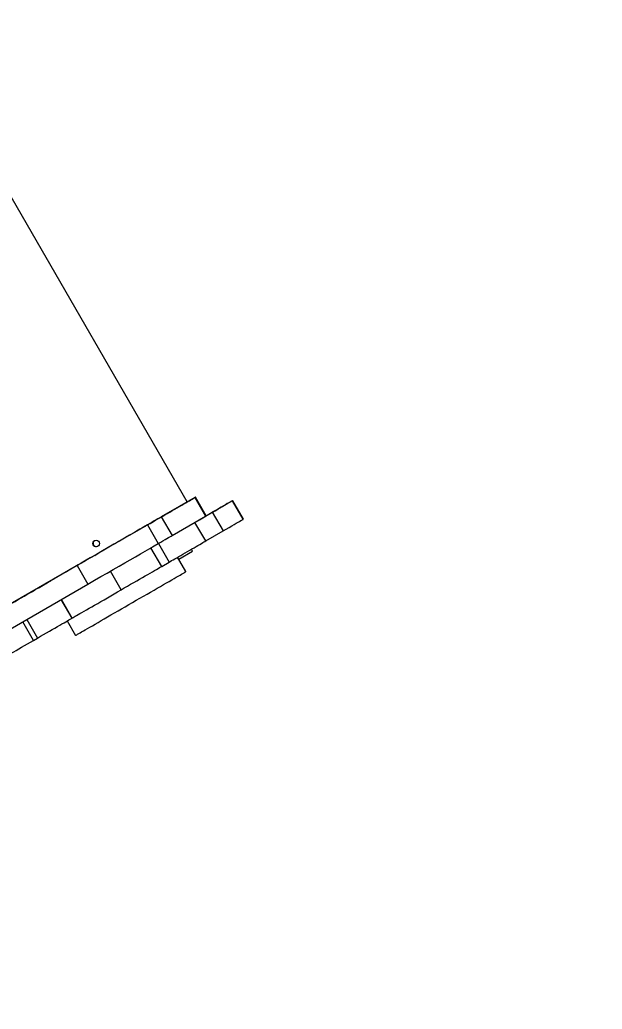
# Model space of a CAD drawing. Header units: millimetres. Extents: x -12977 to 11786, y -11805 to 10558.
# Drawn here: x 5408 to 6140, y 3033 to 4275 of the extents above; entities that cross this region are included whole.
import ezdxf

# ---------------------------------------------------------------- set-up
doc = ezdxf.new("R2010")
doc.units = ezdxf.units.MM
for name, color, linetype in [('DIKOM_ОБЪЕКТ', 7, 'Continuous'), ('DIKOM_РАЗМЕР_ЗОНА', 7, 'Continuous'), ('DIKOM_РАЗМЕР_ОБЪЕКТА', 7, 'Continuous')]:
    doc.layers.add(name, color=color, linetype=linetype)
doc.styles.add('style1', font='arial.ttf', dxfattribs={"width": 0.8})
doc.dimstyles.new('1-50', dxfattribs={"dimtxt": 300, "dimasz": 200, "dimexe": 100, "dimexo": 0, "dimgap": 100, "dimtad": 1, "dimtxsty": 'style1', "dimcen": 200, "dimclrd": 7, "dimclre": 7, "dimclrt": 7, "dimadec": 1, "dimazin": 2, "dimtfac": 1, "dimtmove": 0, "dimatfit": 2, "dimfxl": 0, "dimlwd": 25, "dimlwe": 18, "dimarcsym": 0})

# ---------------------------------------------------------------- blocks, each defined once
blk = doc.blocks.new('*D10')
at = {"layer": 'Defpoints', "color": 0, "transparency": 16777216}
for p in [(4270.3, 8458.2), (2861.7, -8997.1), (10043.4, -8997.1)]:
    blk.add_point(p, dxfattribs=at)
at = {"layer": 'DIKOM_РАЗМЕР_ОБЪЕКТА', "color": 7, "lineweight": 18, "transparency": 16777216}
for p, q in [((4270.3, 8458.2), (10143.4, 8458.2)), ((2861.7, -8997.1), (10143.4, -8997.1))]:
    blk.add_line(p, q, dxfattribs=at)
at = {"layer": 'DIKOM_РАЗМЕР_ОБЪЕКТА', "color": 7, "lineweight": 25, "transparency": 16777216}
blk.add_line((10043.4, 8258.2), (10043.4, -8797.1), dxfattribs=at)
at = {"layer": 'DIKOM_РАЗМЕР_ОБЪЕКТА', "color": 7, "transparency": 16777216}
for points in [[(10010, 8258.2), (10076.7, 8258.2), (10043.4, 8458.2)], [(10010, -8797.1), (10076.7, -8797.1), (10043.4, -8997.1)]]:
    blk.add_solid(points, dxfattribs=at)
at = {"layer": 'DIKOM_РАЗМЕР_ОБЪЕКТА', "color": 7, "transparency": 16777216, "insert": (9790.2, -3229.2), "char_height": 300, "attachment_point": 5, "rotation": 90, "style": 'style1'}
blk.add_mtext('17450', dxfattribs=at)
blk = doc.blocks.new('*D11')
at = {"layer": 'Defpoints', "color": 0, "transparency": 16777216}
for p in [(4304.4, 10557.6), (2504.1, -11339.7), (11686.1, -11339.7)]:
    blk.add_point(p, dxfattribs=at)
at = {"layer": 'DIKOM_РАЗМЕР_ЗОНА', "color": 7, "lineweight": 18, "transparency": 16777216}
for p, q in [((4304.4, 10557.6), (11786.1, 10557.6)), ((2504.1, -11339.7), (11786.1, -11339.7))]:
    blk.add_line(p, q, dxfattribs=at)
at = {"layer": 'DIKOM_РАЗМЕР_ЗОНА', "color": 7, "lineweight": 25, "transparency": 16777216}
blk.add_line((11686.1, 10357.6), (11686.1, -11139.7), dxfattribs=at)
at = {"layer": 'DIKOM_РАЗМЕР_ЗОНА', "color": 7, "transparency": 16777216}
for points in [[(11652.7, 10357.6), (11719.4, 10357.6), (11686.1, 10557.6)], [(11652.7, -11139.7), (11719.4, -11139.7), (11686.1, -11339.7)]]:
    blk.add_solid(points, dxfattribs=at)
at = {"layer": 'DIKOM_РАЗМЕР_ЗОНА', "color": 7, "transparency": 16777216, "insert": (11432.9, -3192), "char_height": 300, "attachment_point": 5, "rotation": 90, "style": 'style1'}
blk.add_mtext('21900', dxfattribs=at)

msp = doc.modelspace()

# ---------------------------------------------------------------- linework, layer by layer
at = {"layer": 'DIKOM_ОБЪЕКТ', "color": 7, "linetype": 'Continuous', "lineweight": 15}
for p, q in [((5618.621, 3669.683), (5322.621, 4182.37)), ((5618.622, 3669.683), (5322.622, 4182.371)), ((5628.347, 3675.298), (5586.188, 3650.957)), ((5628.347, 3675.298), (5641.847, 3651.915)), ((5642.408, 3652.239), (5628.908, 3675.622)), ((5675.42, 3671.299), (5675.428, 3671.304)), ((5688.92, 3647.917), (5675.42, 3671.299)), ((5675.428, 3671.304), (5688.928, 3647.921)), ((5634.143, 3647.467), (5650.185, 3656.729)), ((5650.185, 3656.729), (5663.685, 3633.346)), ((5568.753, 3640.891), (5582.253, 3617.508)), ((5586.188, 3650.957), (5599.689, 3627.575)), ((5599.689, 3627.575), (5641.847, 3651.915)), ((5641.865, 3620.749), (5628.365, 3644.131)), ((5688.92, 3647.917), (5688.928, 3647.921)), ((5564.903, 3638.669), (5564.915, 3638.676)), ((5641.865, 3620.749), (5663.685, 3633.346)), ((5582.522, 3617.663), (5596.022, 3594.281)), ((5502.546, 3602.666), (5507.742, 3605.666)), ((5586.681, 3588.889), (5573.182, 3612.271)), ((5608.143, 3597.817), (5625.508, 3607.843)), ((5625.508, 3607.843), (5624.009, 3610.44)), ((5625.509, 3607.843), (5624.009, 3610.44)), ((5625.509, 3607.843), (5625.508, 3607.843)), ((5480.524, 3589.952), (4875.964, 3240.908)), ((5480.524, 3589.952), (5494.024, 3566.569)), ((5586.681, 3588.889), (5596.022, 3594.281)), ((5617.144, 3582.227), (5606.644, 3600.414)), ((5535.665, 3559.434), (5522.166, 3582.817)), ((4889.464, 3217.525), (5494.024, 3566.569)), ((5445.392, 3569.669), (5445.392, 3569.669)), ((5474.119, 3523.9), (5460.619, 3547.283)), ((5474.13, 3523.907), (5460.63, 3547.289)), ((5425.618, 3495.898), (5412.118, 3519.281)), ((5417.315, 3522.281), (5430.814, 3498.898)), ((5468.08, 3520.413), (5478.579, 3502.227)), ((5474.119, 3523.9), (5474.13, 3523.907)), ((5425.618, 3495.898), (5430.814, 3498.898))]:
    msp.add_line(p, q, dxfattribs=at)
at = {"layer": 'DIKOM_ОБЪЕКТ', "color": 7, "linetype": 'Continuous', "lineweight": 15, "flags": 128}
for points in [[(5564.915, 3638.676), (5565.054, 3638.756), (5565.499, 3639.013), (5566.245, 3639.444), (5567.287, 3640.045), (5568.613, 3640.811), (5570.211, 3641.733), (5572.065, 3642.804), (5574.158, 3644.012), (5576.47, 3645.347), (5578.978, 3646.795), (5581.658, 3648.342), (5584.485, 3649.974), (5587.431, 3651.675), (5590.469, 3653.429), (5593.568, 3655.219), (5596.699, 3657.026), (5599.833, 3658.835), (5602.938, 3660.628), (5605.985, 3662.388), (5608.946, 3664.097), (5611.79, 3665.739), (5614.492, 3667.299), (5617.025, 3668.761), (5619.364, 3670.112), (5621.488, 3671.338), (5623.376, 3672.428), (5625.009, 3673.371), (5626.373, 3674.158), (5627.453, 3674.782), (5628.24, 3675.237), (5628.726, 3675.517), (5628.907, 3675.621), (5628.78, 3675.548), (5628.347, 3675.298)], [(5642.408, 3652.24), (5646.258, 3654.463), (5650.067, 3656.662), (5653.652, 3658.732), (5657.001, 3660.665), (5660.101, 3662.455), (5662.941, 3664.095), (5665.511, 3665.578), (5667.801, 3666.9), (5669.802, 3668.056), (5671.508, 3669.041), (5672.913, 3669.852), (5674.01, 3670.485), (5674.797, 3670.94), (5675.27, 3671.213), (5675.428, 3671.304)], [(5675.42, 3671.299), (5675.242, 3671.196), (5674.709, 3670.889), (5673.823, 3670.377), (5672.583, 3669.661), (5670.992, 3668.742), (5669.05, 3667.622), (5666.761, 3666.3), (5664.125, 3664.778), (5661.147, 3663.058), (5657.828, 3661.142), (5654.173, 3659.032), (5650.185, 3656.729)], [(5594.588, 3655.807), (5594.434, 3655.718), (5593.986, 3655.46), (5593.283, 3655.054), (5592.389, 3654.538), (5591.382, 3653.957), (5590.353, 3653.362), (5589.392, 3652.807), (5588.584, 3652.341), (5588.003, 3652.005), (5587.698, 3651.83), (5587.698, 3651.83), (5588.003, 3652.005), (5588.585, 3652.341), (5589.392, 3652.807), (5590.353, 3653.362), (5591.383, 3653.957), (5592.39, 3654.538), (5593.284, 3655.054), (5593.986, 3655.46), (5594.434, 3655.718), (5594.588, 3655.807)], [(5600.375, 3659.149), (5600.221, 3659.06), (5599.773, 3658.801), (5599.071, 3658.396), (5598.177, 3657.879), (5597.17, 3657.298), (5596.14, 3656.703), (5595.179, 3656.149), (5594.372, 3655.682), (5593.79, 3655.347), (5593.486, 3655.171), (5593.486, 3655.171), (5593.79, 3655.347), (5594.372, 3655.683), (5595.179, 3656.149), (5596.141, 3656.704), (5597.17, 3657.298), (5598.177, 3657.88), (5599.071, 3658.396), (5599.774, 3658.801), (5600.221, 3659.06), (5600.375, 3659.149)], [(5641.847, 3651.915), (5642.28, 3652.165), (5642.408, 3652.239)], [(5568.753, 3640.891), (5563.607, 3637.92), (5558.166, 3634.778), (5552.434, 3631.469), (5546.418, 3627.996), (5540.123, 3624.361), (5533.556, 3620.57), (5526.722, 3616.624), (5519.629, 3612.529), (5512.284, 3608.288), (5504.693, 3603.906), (5496.864, 3599.386), (5488.805, 3594.733), (5480.524, 3589.952)], [(5586.188, 3650.957), (5584.962, 3650.249), (5583.458, 3649.381), (5581.677, 3648.353), (5579.624, 3647.167), (5577.3, 3645.826), (5574.711, 3644.331), (5571.861, 3642.685), (5568.753, 3640.891)], [(5663.685, 3633.346), (5667.673, 3635.649), (5671.328, 3637.76), (5674.647, 3639.676), (5677.625, 3641.395), (5680.261, 3642.917), (5682.55, 3644.239), (5684.492, 3645.36), (5686.083, 3646.279), (5687.323, 3646.994), (5688.209, 3647.506), (5688.742, 3647.814), (5688.92, 3647.917)], [(5564.903, 3638.669), (5564.743, 3638.576), (5564.264, 3638.3), (5563.469, 3637.841), (5562.363, 3637.202), (5560.951, 3636.386), (5559.241, 3635.4), (5557.244, 3634.246), (5554.969, 3632.933), (5552.431, 3631.468), (5549.642, 3629.858), (5546.62, 3628.113), (5543.38, 3626.242), (5539.94, 3624.256), (5536.321, 3622.166), (5532.542, 3619.985), (5528.624, 3617.723), (5524.589, 3615.393), (5520.461, 3613.01), (5516.261, 3610.585), (5512.013, 3608.132), (5507.742, 3605.666)], [(5582.253, 3617.508), (5585.361, 3619.302), (5588.211, 3620.948), (5590.8, 3622.443), (5593.124, 3623.784), (5595.177, 3624.97), (5596.958, 3625.998), (5598.462, 3626.867), (5599.689, 3627.575)], [(5494.024, 3566.569), (5502.305, 3571.35), (5510.364, 3576.003), (5518.193, 3580.523), (5525.784, 3584.905), (5533.129, 3589.146), (5540.222, 3593.242), (5547.055, 3597.187), (5553.623, 3600.978), (5559.918, 3604.613), (5565.934, 3608.086), (5571.666, 3611.395), (5577.107, 3614.537), (5582.253, 3617.508)], [(5596.022, 3594.281), (5597.42, 3595.089), (5599.09, 3596.053), (5601.009, 3597.16), (5603.152, 3598.398), (5605.491, 3599.748), (5607.995, 3601.194), (5610.632, 3602.717), (5613.367, 3604.296), (5616.165, 3605.911), (5618.988, 3607.541), (5621.8, 3609.164), (5624.563, 3610.76), (5627.243, 3612.307), (5629.803, 3613.785), (5632.21, 3615.174), (5634.432, 3616.457), (5636.441, 3617.617), (5638.21, 3618.639), (5639.717, 3619.508), (5640.94, 3620.215), (5641.865, 3620.749)], [(5502.546, 3602.666), (5498.274, 3600.2), (5494.027, 3597.748), (5489.827, 3595.323), (5485.698, 3592.939), (5481.664, 3590.61), (5477.746, 3588.348), (5473.967, 3586.167), (5470.348, 3584.077), (5466.909, 3582.092), (5463.669, 3580.221), (5460.647, 3578.476), (5457.859, 3576.867), (5455.321, 3575.401), (5453.047, 3574.089), (5451.05, 3572.936), (5449.341, 3571.949), (5447.93, 3571.134), (5446.824, 3570.495), (5446.03, 3570.037), (5445.551, 3569.761), (5445.392, 3569.669)], [(5478.579, 3502.227), (5478.734, 3502.316), (5479.197, 3502.584), (5479.967, 3503.028), (5481.04, 3503.648), (5482.411, 3504.44), (5484.075, 3505.4), (5486.024, 3506.525), (5488.249, 3507.81), (5490.74, 3509.248), (5493.486, 3510.834), (5496.475, 3512.559), (5499.694, 3514.418), (5503.127, 3516.4), (5506.761, 3518.498), (5510.578, 3520.702), (5514.561, 3523.002), (5518.694, 3525.387), (5522.956, 3527.848), (5527.33, 3530.374), (5531.796, 3532.952), (5536.333, 3535.571), (5540.922, 3538.221), (5545.541, 3540.888), (5550.172, 3543.561), (5554.791, 3546.228), (5559.38, 3548.878), (5563.918, 3551.497), (5568.383, 3554.076), (5572.757, 3556.601), (5577.02, 3559.062), (5581.153, 3561.448), (5585.137, 3563.748), (5588.954, 3565.952), (5592.588, 3568.05), (5596.022, 3570.033), (5599.241, 3571.891), (5602.231, 3573.617), (5604.978, 3575.203), (5607.469, 3576.642), (5609.695, 3577.927), (5611.644, 3579.052), (5613.308, 3580.013), (5614.68, 3580.805), (5615.754, 3581.425), (5616.525, 3581.87), (5616.988, 3582.138), (5617.144, 3582.227)], [(5535.665, 3559.434), (5539.661, 3561.742), (5543.643, 3564.041), (5547.588, 3566.318), (5551.471, 3568.56), (5555.269, 3570.752), (5558.958, 3572.882), (5562.516, 3574.937), (5565.921, 3576.903), (5569.153, 3578.769), (5572.192, 3580.523), (5575.02, 3582.156), (5577.619, 3583.656), (5579.973, 3585.015), (5582.068, 3586.225), (5583.892, 3587.278), (5585.433, 3588.168), (5586.681, 3588.889)], [(5398.63, 3542.671), (5402.492, 3544.901), (5406.328, 3547.115), (5410.11, 3549.299), (5413.815, 3551.438), (5417.415, 3553.517), (5420.888, 3555.521), (5424.208, 3557.438), (5427.353, 3559.254), (5430.303, 3560.957), (5433.036, 3562.535), (5435.533, 3563.977), (5437.779, 3565.274), (5439.757, 3566.416), (5441.455, 3567.396), (5442.859, 3568.207), (5443.962, 3568.843), (5444.755, 3569.301), (5445.233, 3569.577), (5445.392, 3569.669)], [(5474.13, 3523.907), (5474.288, 3523.998), (5474.76, 3524.271), (5475.543, 3524.723), (5476.634, 3525.353), (5478.026, 3526.157), (5479.714, 3527.131), (5481.687, 3528.27), (5483.935, 3529.568), (5486.448, 3531.019), (5489.212, 3532.614), (5492.212, 3534.346), (5495.432, 3536.206), (5498.858, 3538.183), (5502.469, 3540.269), (5506.248, 3542.451), (5510.176, 3544.718), (5514.23, 3547.059), (5518.392, 3549.462), (5522.638, 3551.913), (5526.948, 3554.401), (5531.297, 3556.913), (5535.665, 3559.434)], [(5430.814, 3498.898), (5434.588, 3501.077), (5438.333, 3503.239), (5442.022, 3505.369), (5445.624, 3507.449), (5449.114, 3509.464), (5452.465, 3511.398), (5455.651, 3513.238), (5458.649, 3514.968), (5461.434, 3516.576), (5463.986, 3518.05), (5466.286, 3519.378), (5468.316, 3520.55), (5470.06, 3521.557), (5471.506, 3522.392), (5472.642, 3523.048), (5473.46, 3523.52), (5473.954, 3523.805), (5474.119, 3523.9)], [(5382.32, 3470.9), (5382.485, 3470.995), (5382.977, 3471.28), (5383.795, 3471.752), (5384.93, 3472.407), (5386.376, 3473.242), (5388.12, 3474.248), (5390.149, 3475.42), (5392.449, 3476.748), (5395, 3478.221), (5397.785, 3479.829), (5400.782, 3481.559), (5403.968, 3483.398), (5407.318, 3485.333), (5410.809, 3487.348), (5414.411, 3489.428), (5418.099, 3491.557), (5421.844, 3493.719), (5425.618, 3495.898)]]:
    msp.add_lwpolyline(points, dxfattribs=at)
at = {"layer": 'DIKOM_ОБЪЕКТ', "color": 7, "linetype": 'Continuous', "lineweight": 15}
msp.add_circle((5504.367, 3617.575), 4, dxfattribs=at)
msp.add_arc((5504.369, 3617.576), 4, 121.181188, 301.181188, dxfattribs=at)

# ---------------------------------------------------------------- dimensions: what is measured, and where the dimension line sits
at = {"layer": 'DIKOM_РАЗМЕР_ЗОНА'}
dim = msp.add_linear_dim(base=(11686.061, -11339.718), p1=(4304.397, 10557.602), p2=(2504.073, -11339.718), angle=90, text='21900', dimstyle='1-50', dxfattribs=at)
dim.commit()
dim.dimension.update_dxf_attribs({"geometry": '*D11', "text_midpoint": (11686.061, -3191.969), "dimtype": 160})
at = {"layer": 'DIKOM_РАЗМЕР_ОБЪЕКТА'}
dim = msp.add_linear_dim(base=(10043.372, -8997.089), p1=(4270.308, 8458.216), p2=(2861.678, -8997.089), angle=90, text='17450', dimstyle='1-50', dxfattribs=at)
dim.commit()
dim.dimension.update_dxf_attribs({"geometry": '*D10', "text_midpoint": (10043.372, -3229.158), "dimtype": 160})

doc.saveas('drawing.dxf')
